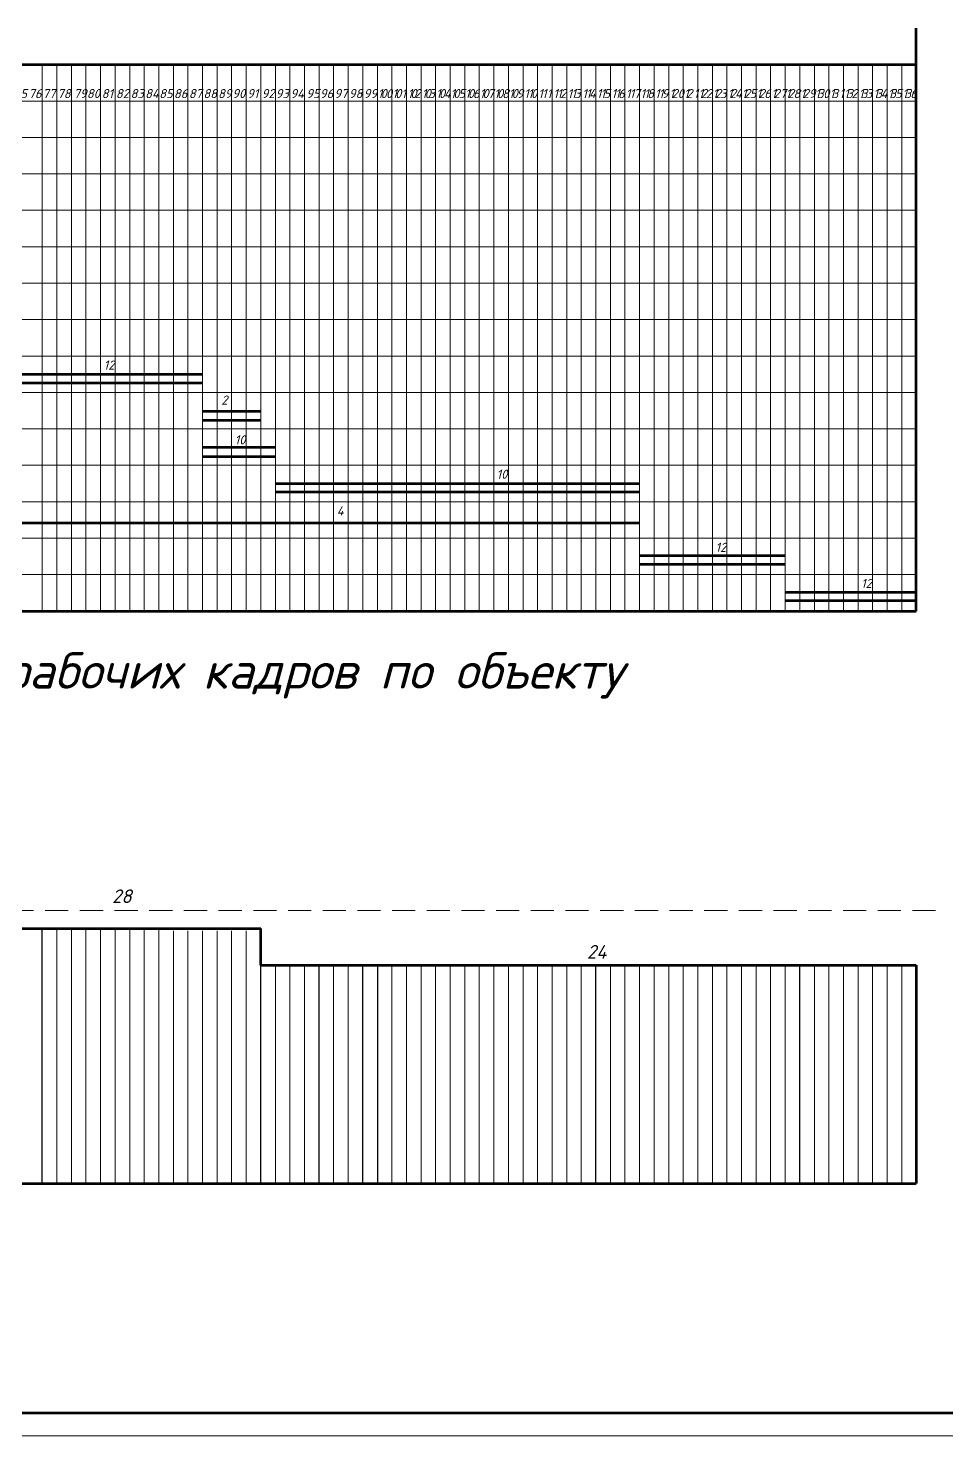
# Model space of a CAD drawing. Header units: millimetres. Extents: x 27137 to 30937, y -4667 to -569.
# Drawn here: x 29825.9 to 30027.7, y -2310.9 to -2001.8 of the extents above; entities that cross this region are included whole.
import ezdxf

# ---------------------------------------------------------------- set-up
doc = ezdxf.new("R2010")
doc.units = ezdxf.units.MM
doc.header["$LTSCALE"] = 0.4
doc.linetypes.add('штриховаяX2', pattern=[38.1, 25.4, -12.7])
doc.styles.get("Standard").update_dxf_attribs({"font": 'isocpeui.ttf', "height": 2.5})

msp = doc.modelspace()

# ---------------------------------------------------------------- linework, layer by layer
at = {"lineweight": 53, "ltscale": 0.5}
for p, q in [((30020.9713, -2081.7984), (30020.9713, -2001.7984)), ((29585.7713, -2009.7984), (30020.9713, -2009.7984)), ((29816.1713, -2077.7942), (29864.1713, -2077.7942)), ((29864.1713, -2079.7213), (29816.1713, -2079.7213)), ((30020.9713, -2129.7984), (30020.9713, -2081.7984)), ((29864.1713, -2085.9035), (29876.9713, -2085.9035)), ((29864.1713, -2087.9035), (29876.9713, -2087.9035)), ((29864.1713, -2093.8327), (29880.1713, -2093.8327)), ((29864.1713, -2095.8327), (29880.1713, -2095.8327)), ((29880.1713, -2101.7942), (29960.1713, -2101.7942)), ((29960.1713, -2103.7213), (29880.1713, -2103.7213)), ((29960.1713, -2110.4929), (29816.1713, -2110.4929)), ((29960.1713, -2117.6342), (29992.1713, -2117.6342)), ((29992.1713, -2119.5612), (29960.1713, -2119.5612)), ((29992.1713, -2125.6342), (30020.9713, -2125.6342)), ((29585.7713, -2129.7984), (30020.9713, -2129.7984)), ((30020.9713, -2127.5612), (29992.1713, -2127.5612)), ((29816.1713, -2199.5311), (29876.9713, -2199.5311)), ((29876.9713, -2207.5374), (29876.9713, -2199.5311)), ((29876.9713, -2207.5311), (29947.3713, -2207.5311)), ((29947.3713, -2207.5311), (30020.9713, -2207.5311)), ((30020.9713, -2207.5311), (30020.9713, -2219.5311)), ((30020.9713, -2219.5311), (30020.9713, -2255.5311)), ((29585.7713, -2255.5311), (30020.9713, -2255.5311))]:
    msp.add_line(p, q, dxfattribs=at)
at = {"lineweight": 15}
for p, q in [((29828.9713, -2081.7984), (29828.9713, -2009.7984)), ((29828.9713, -2009.7984), (29828.9713, -2081.7984)), ((29832.1713, -2009.7984), (29832.1713, -2081.7984)), ((29832.1713, -2081.7984), (29832.1713, -2009.7984)), ((29835.3713, -2081.7984), (29835.3713, -2009.7984)), ((29835.3713, -2009.7984), (29835.3713, -2081.7984)), ((29838.5713, -2009.7984), (29838.5713, -2081.7984)), ((29838.5713, -2081.7984), (29838.5713, -2009.7984)), ((29841.7713, -2081.7984), (29841.7713, -2009.7984)), ((29841.7713, -2009.7984), (29841.7713, -2081.7984)), ((29844.9713, -2009.7984), (29844.9713, -2081.7984)), ((29844.9713, -2081.7984), (29844.9713, -2009.7984)), ((29848.1713, -2081.7984), (29848.1713, -2009.7984)), ((29848.1713, -2009.7984), (29848.1713, -2081.7984)), ((29851.3713, -2009.7984), (29851.3713, -2081.7984)), ((29851.3713, -2081.7984), (29851.3713, -2009.7984)), ((29854.5713, -2081.7984), (29854.5713, -2009.7984)), ((29854.5713, -2009.7984), (29854.5713, -2081.7984)), ((29857.7713, -2009.7984), (29857.7713, -2081.7984)), ((29857.7713, -2081.7984), (29857.7713, -2009.7984)), ((29857.7713, -2081.7984), (29857.7713, -2009.835)), ((29860.9713, -2081.7984), (29860.9713, -2009.7984)), ((29860.9713, -2009.7984), (29860.9713, -2081.7984)), ((29864.1713, -2009.7984), (29864.1713, -2081.7984)), ((29864.1713, -2081.7984), (29864.1713, -2009.7984)), ((29867.3713, -2081.7984), (29867.3713, -2009.7984)), ((29867.3713, -2009.7984), (29867.3713, -2081.7984)), ((29867.3713, -2081.7984), (29867.3713, -2009.835)), ((29870.5713, -2009.7984), (29870.5713, -2081.7984)), ((29870.5713, -2081.7984), (29870.5713, -2009.7984)), ((29873.7713, -2009.7984), (29873.7713, -2081.7984)), ((29876.9713, -2009.7984), (29876.9713, -2081.7984)), ((29876.9713, -2081.7984), (29876.9713, -2009.7984)), ((29880.1713, -2081.7984), (29880.1713, -2009.7984)), ((29880.1713, -2009.7984), (29880.1713, -2081.7984)), ((29883.3713, -2009.7984), (29883.3713, -2081.7984)), ((29886.5713, -2081.7984), (29886.5713, -2009.7984)), ((29886.5713, -2009.7984), (29886.5713, -2081.7984)), ((29889.7713, -2009.7984), (29889.7713, -2081.7984)), ((29889.7713, -2081.7984), (29889.7713, -2009.7984)), ((29892.9713, -2081.7984), (29892.9713, -2009.7984)), ((29892.9713, -2009.7984), (29892.9713, -2081.7984)), ((29896.1713, -2009.7984), (29896.1713, -2081.7984)), ((29896.1713, -2081.7984), (29896.1713, -2009.7984)), ((29899.3713, -2081.7984), (29899.3713, -2009.7984)), ((29899.3713, -2009.7984), (29899.3713, -2081.7984)), ((29902.5713, -2009.7984), (29902.5713, -2081.7984)), ((29902.5713, -2081.7984), (29902.5713, -2009.7984)), ((29905.7713, -2081.7984), (29905.7713, -2009.7984)), ((29905.7713, -2009.7984), (29905.7713, -2081.7984)), ((29908.9713, -2009.7984), (29908.9713, -2081.7984)), ((29908.9713, -2081.7984), (29908.9713, -2009.7984)), ((29912.1713, -2081.7984), (29912.1713, -2009.7984)), ((29912.1713, -2009.7984), (29912.1713, -2081.7984)), ((29915.3713, -2009.7984), (29915.3713, -2081.7984)), ((29915.3713, -2081.7984), (29915.3713, -2009.7984)), ((29918.5713, -2009.7984), (29918.5713, -2081.7984)), ((29921.7713, -2009.7984), (29921.7713, -2081.7984)), ((29921.7713, -2081.7984), (29921.7713, -2009.7984)), ((29921.7713, -2081.7984), (29921.7713, -2009.7984)), ((29924.9713, -2081.7984), (29924.9713, -2009.7984)), ((29924.9713, -2009.7984), (29924.9713, -2081.7984)), ((29928.1713, -2009.7984), (29928.1713, -2081.7984)), ((29931.3713, -2081.7984), (29931.3713, -2009.7984)), ((29931.3713, -2009.7984), (29931.3713, -2081.7984)), ((29931.3713, -2081.7984), (29931.3713, -2009.7984)), ((29934.5713, -2009.7984), (29934.5713, -2081.7984)), ((29934.5713, -2081.7984), (29934.5713, -2009.7984)), ((29937.7713, -2009.7984), (29937.7713, -2081.7984)), ((29937.7713, -2009.7984), (29937.7713, -2081.7984)), ((29940.9713, -2081.7984), (29940.9713, -2009.7984)), ((29944.1713, -2009.7984), (29944.1713, -2081.7984)), ((29947.3713, -2009.7984), (29947.3713, -2081.7984)), ((29947.3713, -2009.7984), (29947.3713, -2081.7984)), ((29950.5713, -2081.7984), (29950.5713, -2009.7984)), ((29953.7713, -2009.7984), (29953.7713, -2081.7984)), ((29956.9713, -2081.7984), (29956.9713, -2009.7984)), ((29956.9713, -2009.7984), (29956.9713, -2081.7984)), ((29960.1713, -2009.7984), (29960.1713, -2081.7984)), ((29960.1713, -2081.7984), (29960.1713, -2009.7984)), ((29963.3713, -2081.7984), (29963.3713, -2009.7984)), ((29963.3713, -2009.7984), (29963.3713, -2081.7984)), ((29966.5713, -2009.7984), (29966.5713, -2081.7984)), ((29966.5713, -2081.7984), (29966.5713, -2009.7984)), ((29969.7713, -2009.7984), (29969.7713, -2081.7984)), ((29972.9713, -2081.7984), (29972.9713, -2009.7984)), ((29972.9713, -2009.7984), (29972.9713, -2081.7984)), ((29976.1713, -2081.7984), (29976.1713, -2009.7984)), ((29976.1713, -2009.7984), (29976.1713, -2081.7984)), ((29976.1713, -2009.7984), (29976.1713, -2081.7984)), ((29976.1713, -2081.7984), (29976.1713, -2009.7984)), ((29979.3713, -2081.7984), (29979.3713, -2009.7984)), ((29979.3713, -2009.7984), (29979.3713, -2081.7984)), ((29982.5713, -2009.7984), (29982.5713, -2081.7984)), ((29985.7713, -2081.7984), (29985.7713, -2009.7984)), ((29985.7713, -2009.7984), (29985.7713, -2081.7984)), ((29985.7713, -2081.7984), (29985.7713, -2009.7984)), ((29988.9713, -2009.7984), (29988.9713, -2081.7984)), ((29988.9713, -2081.7984), (29988.9713, -2009.7984)), ((29992.1713, -2009.7984), (29992.1713, -2081.7984)), ((29992.1713, -2009.7984), (29992.1713, -2081.7984)), ((29995.3713, -2081.7984), (29995.3713, -2009.7984)), ((29998.5713, -2009.7984), (29998.5713, -2081.7984)), ((30001.7713, -2009.7984), (30001.7713, -2081.7984)), ((30001.7713, -2009.7984), (30001.7713, -2081.7984)), ((30004.9713, -2081.7984), (30004.9713, -2009.7984)), ((30008.1713, -2009.7984), (30008.1713, -2081.7984)), ((30011.3713, -2081.7984), (30011.3713, -2009.7984)), ((30011.3713, -2009.7984), (30011.3713, -2081.7984)), ((30014.5713, -2009.7984), (30014.5713, -2081.7984)), ((30014.5713, -2081.7984), (30014.5713, -2009.7984)), ((30017.7713, -2081.7984), (30017.7713, -2009.7984)), ((30017.7713, -2009.7984), (30017.7713, -2081.7984)), ((30020.9713, -2009.7984), (30020.9713, -2081.7984)), ((30020.9713, -2017.7984), (29585.7713, -2017.7984)), ((29585.7713, -2025.7984), (30020.9713, -2025.7984)), ((29585.7713, -2033.7984), (30020.9713, -2033.7984)), ((29405.7713, -2041.7984), (30020.9713, -2041.7984)), ((29585.7713, -2049.7984), (30020.9713, -2049.7984)), ((29585.7713, -2057.7984), (30020.9713, -2057.7984)), ((29585.7713, -2065.7984), (30020.9713, -2065.7984)), ((29585.7713, -2073.7984), (30020.9713, -2073.7984)), ((29841.6745, -2077.7942), (29864.1713, -2077.7942)), ((29864.1713, -2079.7213), (29841.6745, -2079.7213)), ((29585.7713, -2081.7984), (30020.9713, -2081.7984)), ((29585.7713, -2081.7984), (30020.9713, -2081.7984)), ((29828.9713, -2129.7984), (29828.9713, -2081.7984)), ((29828.9713, -2081.7984), (29828.9713, -2129.7984)), ((29832.1713, -2081.7984), (29832.1713, -2129.7984)), ((29832.1713, -2129.7984), (29832.1713, -2081.7984)), ((29835.3713, -2129.7984), (29835.3713, -2081.7984)), ((29835.3713, -2081.7984), (29835.3713, -2129.7984)), ((29838.5713, -2081.7984), (29838.5713, -2129.7984)), ((29838.5713, -2129.7984), (29838.5713, -2081.7984)), ((29841.7713, -2129.7984), (29841.7713, -2081.7984)), ((29841.7713, -2081.7984), (29841.7713, -2129.7984)), ((29844.9713, -2081.7984), (29844.9713, -2129.7984)), ((29844.9713, -2129.7984), (29844.9713, -2081.7984)), ((29848.1713, -2129.7984), (29848.1713, -2081.7984)), ((29848.1713, -2081.7984), (29848.1713, -2129.7984)), ((29851.3713, -2081.7984), (29851.3713, -2129.7984)), ((29851.3713, -2129.7984), (29851.3713, -2081.7984)), ((29854.5713, -2129.7984), (29854.5713, -2081.7984)), ((29854.5713, -2081.7984), (29854.5713, -2129.7984)), ((29857.7713, -2081.7984), (29857.7713, -2129.7984)), ((29857.7713, -2129.7984), (29857.7713, -2081.7984)), ((29857.7713, -2129.7984), (29857.7713, -2081.7984)), ((29860.9713, -2129.7984), (29860.9713, -2081.7984)), ((29860.9713, -2081.7984), (29860.9713, -2129.7984)), ((29864.1713, -2081.7984), (29864.1713, -2129.7984)), ((29864.1713, -2129.7984), (29864.1713, -2081.7984)), ((29867.3713, -2129.7984), (29867.3713, -2081.7984)), ((29867.3713, -2081.7984), (29867.3713, -2129.7984)), ((29867.3713, -2129.7984), (29867.3713, -2081.7984)), ((29870.5713, -2081.7984), (29870.5713, -2129.7984)), ((29870.5713, -2129.7984), (29870.5713, -2081.7984)), ((29873.7713, -2081.7984), (29873.7713, -2129.7984)), ((29876.9713, -2081.7984), (29876.9713, -2129.7984)), ((29876.9713, -2129.7984), (29876.9713, -2081.7984)), ((29880.1713, -2129.7984), (29880.1713, -2081.7984)), ((29880.1713, -2081.7984), (29880.1713, -2129.7984)), ((29883.3713, -2081.7984), (29883.3713, -2129.7984)), ((29886.5713, -2129.7984), (29886.5713, -2081.7984)), ((29886.5713, -2081.7984), (29886.5713, -2129.7984)), ((29889.7713, -2081.7984), (29889.7713, -2129.7984)), ((29889.7713, -2129.7984), (29889.7713, -2081.7984)), ((29892.9713, -2129.7984), (29892.9713, -2081.7984)), ((29892.9713, -2081.7984), (29892.9713, -2129.7984)), ((29896.1713, -2081.7984), (29896.1713, -2129.7984)), ((29896.1713, -2129.7984), (29896.1713, -2081.7984)), ((29899.3713, -2129.7984), (29899.3713, -2081.7984)), ((29899.3713, -2081.7984), (29899.3713, -2129.7984)), ((29902.5713, -2081.7984), (29902.5713, -2129.7984)), ((29902.5713, -2129.7984), (29902.5713, -2081.7984)), ((29905.7713, -2129.7984), (29905.7713, -2081.7984)), ((29905.7713, -2081.7984), (29905.7713, -2129.7984)), ((29908.9713, -2081.7984), (29908.9713, -2129.7984)), ((29908.9713, -2129.7984), (29908.9713, -2081.7984)), ((29912.1713, -2129.7984), (29912.1713, -2081.7984)), ((29912.1713, -2081.7984), (29912.1713, -2129.7984)), ((29915.3713, -2081.7984), (29915.3713, -2129.7984)), ((29915.3713, -2129.7984), (29915.3713, -2081.7984)), ((29918.5713, -2081.7984), (29918.5713, -2129.7984)), ((29921.7713, -2081.7984), (29921.7713, -2129.7984)), ((29921.7713, -2129.7984), (29921.7713, -2081.7984)), ((29921.7713, -2129.7984), (29921.7713, -2081.7984)), ((29924.9713, -2129.7984), (29924.9713, -2081.7984)), ((29924.9713, -2081.7984), (29924.9713, -2129.7984)), ((29928.1713, -2081.7984), (29928.1713, -2129.7984)), ((29931.3713, -2129.7984), (29931.3713, -2081.7984)), ((29931.3713, -2081.7984), (29931.3713, -2129.7984)), ((29931.3713, -2129.7984), (29931.3713, -2081.7984)), ((29934.5713, -2081.7984), (29934.5713, -2129.7984)), ((29934.5713, -2129.7984), (29934.5713, -2081.7984)), ((29937.7713, -2081.7984), (29937.7713, -2129.7984)), ((29937.7713, -2081.7984), (29937.7713, -2129.7984)), ((29940.9713, -2129.7984), (29940.9713, -2081.7984)), ((29944.1713, -2081.7984), (29944.1713, -2129.7984)), ((29947.3713, -2081.7984), (29947.3713, -2129.7984)), ((29947.3713, -2081.7984), (29947.3713, -2129.7984)), ((29950.5713, -2129.7984), (29950.5713, -2081.7984)), ((29953.7713, -2081.7984), (29953.7713, -2129.7984)), ((29956.9713, -2129.7984), (29956.9713, -2081.7984)), ((29956.9713, -2081.7984), (29956.9713, -2129.7984)), ((29960.1713, -2081.7984), (29960.1713, -2129.7984)), ((29960.1713, -2129.7984), (29960.1713, -2081.7984)), ((29963.3713, -2129.7984), (29963.3713, -2081.7984)), ((29963.3713, -2081.7984), (29963.3713, -2129.7984)), ((29966.5713, -2081.7984), (29966.5713, -2129.7984)), ((29966.5713, -2129.7984), (29966.5713, -2081.7984)), ((29969.7713, -2081.7984), (29969.7713, -2129.7984)), ((29972.9713, -2129.7984), (29972.9713, -2081.7984)), ((29972.9713, -2081.7984), (29972.9713, -2129.7984)), ((29976.1713, -2129.7984), (29976.1713, -2081.7984)), ((29976.1713, -2081.7984), (29976.1713, -2129.7984)), ((29976.1713, -2081.7984), (29976.1713, -2129.7984)), ((29976.1713, -2129.7984), (29976.1713, -2081.7984)), ((29979.3713, -2129.7984), (29979.3713, -2081.7984)), ((29979.3713, -2081.7984), (29979.3713, -2129.7984)), ((29982.5713, -2081.7984), (29982.5713, -2129.7984)), ((29985.7713, -2129.7984), (29985.7713, -2081.7984)), ((29985.7713, -2081.7984), (29985.7713, -2129.7984)), ((29985.7713, -2129.7984), (29985.7713, -2081.7984)), ((29988.9713, -2081.7984), (29988.9713, -2129.7984)), ((29988.9713, -2129.7984), (29988.9713, -2081.7984)), ((29992.1713, -2081.7984), (29992.1713, -2129.7984)), ((29992.1713, -2081.7984), (29992.1713, -2129.7984)), ((29995.3713, -2129.7984), (29995.3713, -2081.7984)), ((29998.5713, -2081.7984), (29998.5713, -2129.7984)), ((30001.7713, -2081.7984), (30001.7713, -2129.7984)), ((30001.7713, -2081.7984), (30001.7713, -2129.7984)), ((30004.9713, -2129.7984), (30004.9713, -2081.7984)), ((30008.1713, -2081.7984), (30008.1713, -2129.7984)), ((30011.3713, -2129.7984), (30011.3713, -2081.7984)), ((30011.3713, -2081.7984), (30011.3713, -2129.7984)), ((30014.5713, -2081.7984), (30014.5713, -2129.7984)), ((30014.5713, -2129.7984), (30014.5713, -2081.7984)), ((30017.7713, -2081.7984), (30017.7713, -2129.7984)), ((30017.7713, -2129.7984), (30017.7713, -2081.7984)), ((30020.9713, -2129.7984), (30020.9713, -2081.7984)), ((30020.9713, -2081.7984), (30020.9713, -2129.7984)), ((29585.7713, -2089.7984), (30020.9713, -2089.7984)), ((29585.7713, -2097.7984), (30021.1551, -2097.7984)), ((29928.0745, -2101.7942), (29960.1713, -2101.7942)), ((29960.1713, -2103.7213), (29928.0745, -2103.7213)), ((29585.7713, -2105.7984), (30021.1551, -2105.7984)), ((29585.7713, -2113.7984), (30021.1551, -2113.7984)), ((29585.7713, -2121.7984), (30021.1551, -2121.7984)), ((29828.9713, -2255.5311), (29828.9713, -2199.5311)), ((29832.1713, -2255.5311), (29832.1713, -2199.5311)), ((29835.3713, -2199.5311), (29835.3713, -2255.5311)), ((29835.3713, -2199.5311), (29835.3713, -2255.5311)), ((29838.5713, -2255.5311), (29838.5713, -2199.5311)), ((29838.5713, -2199.5311), (29838.5713, -2255.5311)), ((29841.7713, -2199.5311), (29841.7713, -2255.5311)), ((29841.7713, -2255.5311), (29841.7713, -2199.5311)), ((29844.9713, -2255.5311), (29844.9713, -2199.5311)), ((29844.9713, -2199.5311), (29844.9713, -2255.5311)), ((29848.1713, -2255.5311), (29848.1713, -2199.5311)), ((29851.3713, -2199.5311), (29851.3713, -2255.5311)), ((29854.5713, -2255.5311), (29854.5713, -2199.5311)), ((29857.7713, -2200.0303), (29857.7713, -2255.5311)), ((29860.9713, -2255.5311), (29860.9713, -2200.0303)), ((29864.1713, -2200.0303), (29864.1713, -2255.5311)), ((29867.3713, -2255.5311), (29867.3713, -2200.0303)), ((29870.5713, -2200.0303), (29870.5713, -2255.5311)), ((29873.7713, -2255.5311), (29873.7713, -2200.0303)), ((29876.9713, -2199.5311), (29876.9713, -2255.5311)), ((29880.1713, -2255.5311), (29880.1713, -2207.5374)), ((29883.3713, -2207.5374), (29883.3713, -2255.5311)), ((29883.3713, -2255.5311), (29883.3713, -2207.5374)), ((29886.5713, -2255.5311), (29886.5713, -2207.5311)), ((29892.9713, -2255.5311), (29892.9713, -2207.5311)), ((29896.1713, -2207.5311), (29896.1713, -2255.5311)), ((29899.3713, -2207.5311), (29899.3713, -2255.5311)), ((29905.7713, -2255.5311), (29905.7713, -2207.5311)), ((29908.9713, -2207.5311), (29908.9713, -2255.5311)), ((29912.1713, -2255.5311), (29912.1713, -2207.5311)), ((29915.3713, -2207.5311), (29915.3713, -2255.5311)), ((29918.5713, -2207.5311), (29918.5713, -2255.5311)), ((29921.7713, -2207.5311), (29921.7713, -2255.5311)), ((29924.9713, -2255.5311), (29924.9713, -2207.5311)), ((29928.1713, -2207.5311), (29928.1713, -2255.5311)), ((29931.3713, -2255.5311), (29931.3713, -2207.5311)), ((29934.5713, -2207.5311), (29934.5713, -2255.5311)), ((29937.7713, -2255.5311), (29937.7713, -2207.5311)), ((29940.9713, -2207.5311), (29940.9713, -2255.5311)), ((29944.1713, -2207.5311), (29944.1713, -2255.5311)), ((29947.3713, -2207.5311), (29947.3713, -2255.5311)), ((29950.5713, -2255.5311), (29950.5713, -2207.5311)), ((29953.7713, -2207.5311), (29953.7713, -2255.5311)), ((29956.9713, -2255.5311), (29956.9713, -2207.5311)), ((29960.1713, -2207.5311), (29960.1713, -2255.5311)), ((29963.3713, -2207.5311), (29963.3713, -2255.5311)), ((29966.5713, -2207.5311), (29966.5713, -2255.5311)), ((29969.7713, -2255.5311), (29969.7713, -2207.5311)), ((29972.9713, -2207.5311), (29972.9713, -2255.5311)), ((29976.1713, -2255.5311), (29976.1713, -2207.5311)), ((29979.3713, -2207.5311), (29979.3713, -2255.5311)), ((29979.3713, -2255.5311), (29979.3713, -2207.5311)), ((29982.5713, -2255.5311), (29982.5713, -2207.5311)), ((29985.7713, -2207.5311), (29985.7713, -2255.5311)), ((29988.9713, -2255.5311), (29988.9713, -2207.5311)), ((29988.9713, -2255.5311), (29988.9713, -2207.5311)), ((29992.1713, -2207.5311), (29992.1713, -2255.5311)), ((29995.3713, -2207.5311), (29995.3713, -2255.5311)), ((29998.5713, -2207.5311), (29998.5713, -2255.5311)), ((30001.7713, -2255.5311), (30001.7713, -2207.5311)), ((30004.9713, -2207.5311), (30004.9713, -2255.5311)), ((30008.1713, -2255.5311), (30008.1713, -2207.5311)), ((30011.3713, -2207.5311), (30011.3713, -2255.5311)), ((30014.5713, -2207.5311), (30014.5713, -2255.5311)), ((30017.7713, -2207.5311), (30017.7713, -2255.5311)), ((30020.9713, -2207.5311), (30020.9713, -2255.5311)), ((30020.9713, -2255.5311), (30020.9713, -2219.5311)), ((29848.1713, -2230.5311), (29848.1713, -2255.5311)), ((29848.1713, -2255.5311), (29848.1713, -2230.5311)), ((29851.3713, -2255.5311), (29851.3713, -2230.5311)), ((29854.5713, -2230.5311), (29854.5713, -2255.5311)), ((29857.7713, -2255.5311), (29857.7713, -2230.5311)), ((29860.9713, -2230.5311), (29860.9713, -2255.5311)), ((29864.1713, -2230.5311), (29864.1713, -2255.5311)), ((29867.3713, -2230.5311), (29867.3713, -2255.5311)), ((29870.5713, -2255.5311), (29870.5713, -2230.5311)), ((29873.7713, -2230.5311), (29873.7713, -2255.5311)), ((29876.9713, -2255.5311), (29876.9713, -2230.5311)), ((29880.1713, -2230.5311), (29880.1713, -2255.5311)), ((29883.3713, -2255.5311), (29883.3713, -2230.5311)), ((29886.5713, -2230.5311), (29886.5713, -2255.5311)), ((29889.7713, -2255.5311), (29889.7713, -2230.5311)), ((29892.9713, -2230.5311), (29892.9713, -2255.5311)), ((29896.1713, -2255.5311), (29896.1713, -2230.5311)), ((29944.1713, -2230.5311), (29944.1713, -2255.5311)), ((29944.1713, -2255.5311), (29944.1713, -2230.5311)), ((29947.3713, -2230.5311), (29947.3713, -2255.5311)), ((29947.3713, -2255.5311), (29947.3713, -2230.5311)), ((29979.3713, -2230.5311), (29979.3713, -2255.5311)), ((29979.3713, -2255.5311), (29979.3713, -2230.5311)), ((29982.5713, -2255.5311), (29982.5713, -2230.5311)), ((29982.5713, -2230.5311), (29982.5713, -2255.5311)), ((29985.7713, -2230.5311), (29985.7713, -2255.5311)), ((29985.7713, -2255.5311), (29985.7713, -2230.5311)), ((29988.9713, -2255.5311), (29988.9713, -2230.5311)), ((29988.9713, -2230.5311), (29988.9713, -2255.5311)), ((29992.1713, -2230.5311), (29992.1713, -2255.5311)), ((29992.1713, -2255.5311), (29992.1713, -2230.5311)), ((29995.3713, -2255.5311), (29995.3713, -2230.5311))]:
    msp.add_line(p, q, dxfattribs=at)
at = {"color": 0, "lineweight": 15}
for p, q in [((29918.5713, -2081.7984), (29918.5713, -2009.7984)), ((29928.1713, -2081.7984), (29928.1713, -2009.7984)), ((29940.9713, -2009.7984), (29940.9713, -2081.7984)), ((29950.5713, -2009.7984), (29950.5713, -2081.7984)), ((29972.9713, -2081.7984), (29972.9713, -2009.7984)), ((29982.5713, -2081.7984), (29982.5713, -2009.7984)), ((29995.3713, -2009.7984), (29995.3713, -2081.7984)), ((30004.9713, -2009.7984), (30004.9713, -2081.7984)), ((29918.5713, -2129.7984), (29918.5713, -2081.7984)), ((29928.1713, -2129.7984), (29928.1713, -2081.7984)), ((29940.9713, -2081.7984), (29940.9713, -2129.7984)), ((29950.5713, -2081.7984), (29950.5713, -2129.7984)), ((29972.9713, -2129.7984), (29972.9713, -2081.7984)), ((29982.5713, -2129.7984), (29982.5713, -2081.7984)), ((29995.3713, -2081.7984), (29995.3713, -2129.7984)), ((30004.9713, -2081.7984), (30004.9713, -2129.7984))]:
    msp.add_line(p, q, dxfattribs=at)
at = {"lineweight": 15, "ltscale": 0.5}
for p, q in [((29828.9713, -2062.7728), (29828.9713, -2081.7984)), ((29828.9713, -2081.7984), (29828.9713, -2129.7984))]:
    msp.add_line(p, q, dxfattribs=at)
at = {"linetype": 'штриховаяX2', "lineweight": 15, "ltscale": 0.5}
msp.add_line((29585.7713, -2195.5311), (30027.414, -2195.5311), dxfattribs=at)
at = {"ltscale": 0.5}
for p, q in [((29816.1713, -2199.5311), (29828.9713, -2199.5311)), ((29816.1713, -2199.5311), (29876.9713, -2199.5311)), ((29828.9713, -2255.5311), (29828.9713, -2199.5311)), ((29828.9713, -2255.5311), (29828.9713, -2199.5311)), ((29876.9713, -2255.5311), (29876.9713, -2207.5311)), ((29876.9713, -2207.5311), (29880.259, -2207.5311)), ((29886.5713, -2207.5311), (29947.3713, -2207.5311)), ((29889.7713, -2255.5311), (29889.7713, -2207.5311)), ((29899.3713, -2255.5311), (29899.3713, -2207.5311)), ((29902.5713, -2207.5311), (29902.5713, -2255.5311)), ((29947.3713, -2207.5311), (30020.9713, -2207.5311)), ((29950.5713, -2255.5311), (29950.5713, -2207.5311)), ((29995.3713, -2255.5311), (29995.3713, -2207.5311)), ((29889.7713, -2255.5311), (29889.7713, -2229.5311))]:
    msp.add_line(p, q, dxfattribs=at)
at = {"color": 7, "lineweight": 15}
msp.add_lwpolyline([(29377.2396, -2310.9131), (30218.2396, -2310.9131), (30218.2396, -1716.9131), (29377.2396, -1716.9131)], close=True, dxfattribs=at)
at = {"lineweight": 15, "const_width": 0.6}
msp.add_lwpolyline([(29397.2396, -2305.9131), (30213.2396, -2305.9131), (30213.2396, -1721.9131), (29397.2396, -1721.9131)], close=True, dxfattribs=at)
msp.add_lwpolyline([(29397.2396, -1721.9131), (30213.2396, -1721.9131), (30213.2396, -2305.9131), (29397.2396, -2305.9131)], dxfattribs=at)

# ---------------------------------------------------------------- texts
at = {"lineweight": 15, "attachment_point": 1}
for s, width, gutter_width, insert, char_height in [('75', 8.923798, 12.5, (29822.7694, -2015.1644), 2), ('76', 8.923798, 12.5, (29825.9546, -2015.1644), 2), ('77', 8.923798, 12.5, (29829.0437, -2015.1644), 2), ('78', 8.923798, 12.5, (29832.2825, -2015.1644), 2), ('79', 8.923798, 12.5, (29835.8656, -2015.1644), 2), ('80', 8.923798, 12.5, (29838.7592, -2015.1644), 2), ('81', 8.923798, 12.5, (29842.0125, -2015.1644), 2), ('82', 8.923798, 12.5, (29845.1245, -2015.1644), 2), ('83', 8.923798, 12.5, (29848.3694, -2015.1644), 2), ('84', 8.923798, 12.5, (29851.5546, -2015.1644), 2), ('85', 8.923798, 12.5, (29854.6437, -2015.1644), 2), ('86', 8.923798, 12.5, (29857.8825, -2015.1644), 2), ('87', 8.923798, 12.5, (29861.1536, -2015.1644), 2), ('88', 8.923798, 12.5, (29864.3592, -2015.1644), 2), ('89', 8.923798, 12.5, (29867.5708, -2015.1644), 2), ('90', 8.923798, 12.5, (29870.7245, -2015.1644), 2), ('91', 8.923798, 12.5, (29873.9694, -2015.1644), 2), ('92', 8.923798, 12.5, (29877.1546, -2015.1644), 2), ('93', 8.923798, 12.5, (29880.2437, -2015.1644), 2), ('94', 8.923798, 12.5, (29883.4825, -2015.1644), 2), ('95', 8.923798, 12.5, (29886.9654, -2015.1644), 2), ('96', 8.923798, 12.5, (29889.9592, -2015.1644), 2), ('97', 8.923798, 12.5, (29893.1337, -2015.1644), 2), ('98', 8.923798, 12.5, (29896.3245, -2015.1644), 2), ('99', 8.923798, 12.5, (29899.5694, -2015.1644), 2), ('1', 8.923798, 12.5, (29902.6675, -2015.1644), 2), ('0', 8.923798, 12.5, (29903.2806, -2015.1644), 2), ('0', 8.923798, 12.5, (29904.4808, -2015.1644), 2), ('1', 8.923798, 12.5, (29905.8712, -2015.1644), 2), ('0', 8.923798, 12.5, (29906.4843, -2015.1644), 2), ('1', 8.923798, 12.5, (29907.8745, -2015.1644), 2), ('1', 8.923798, 12.5, (29909.2321, -2015.1644), 2), ('0', 8.923798, 12.5, (29909.8452, -2015.1644), 2), ('2', 8.923798, 12.5, (29910.7118, -2015.1644), 2), ('1', 8.923798, 12.5, (29912.3369, -2015.1644), 2), ('0', 8.923798, 12.5, (29912.95, -2015.1644), 2), ('3', 8.923798, 12.5, (29913.8166, -2015.1644), 2), ('1', 8.923798, 12.5, (29915.4756, -2015.1644), 2), ('0', 8.923798, 12.5, (29916.0887, -2015.1644), 2), ('4', 8.923798, 12.5, (29917.2094, -2015.1644), 2), ('1', 8.923798, 12.5, (29918.6526, -2015.1644), 2), ('0', 8.923798, 12.5, (29919.2658, -2015.1644), 2), ('5', 8.923798, 12.5, (29920.3865, -2015.1644), 2), ('1', 8.923798, 12.5, (29921.8426, -2015.1644), 2), ('0', 8.923798, 12.5, (29922.4557, -2015.1644), 2), ('6', 8.923798, 12.5, (29923.5764, -2015.1644), 2), ('1', 8.923798, 12.5, (29925.0549, -2015.1644), 2), ('0', 8.923798, 12.5, (29925.668, -2015.1644), 2), ('7', 8.923798, 12.5, (29926.7887, -2015.1644), 2), ('1', 8.923798, 12.5, (29928.2476, -2015.1644), 2), ('0', 8.923798, 12.5, (29928.8607, -2015.1644), 2), ('8', 8.923798, 12.5, (29929.9814, -2015.1644), 2), ('1', 8.923798, 12.5, (29931.4495, -2015.1644), 2), ('0', 8.923798, 12.5, (29932.0626, -2015.1644), 2), ('9', 8.923798, 12.5, (29933.1833, -2015.1644), 2), ('1', 8.923798, 12.5, (29934.8299, -2015.1644), 2), ('1', 8.923798, 12.5, (29935.6658, -2015.1644), 2), ('0', 8.923798, 12.5, (29936.3095, -2015.1644), 2), ('1', 8.923798, 12.5, (29937.9254, -2015.1644), 2), ('1', 8.923798, 12.5, (29938.7614, -2015.1644), 2), ('1', 8.923798, 12.5, (29939.826, -2015.1644), 2), ('1', 8.923798, 12.5, (29941.2246, -2015.1644), 2), ('1', 8.923798, 12.5, (29942.0606, -2015.1644), 2), ('2', 8.923798, 12.5, (29942.7043, -2015.1644), 2), ('1', 8.923798, 12.5, (29944.3461, -2015.1644), 2), ('1', 8.923798, 12.5, (29945.182, -2015.1644), 2), ('3', 8.923798, 12.5, (29945.8257, -2015.1644), 2), ('1', 8.923798, 12.5, (29947.5841, -2015.1644), 2), ('1', 8.923798, 12.5, (29948.4201, -2015.1644), 2), ('4', 8.923798, 12.5, (29949.0638, -2015.1644), 2), ('1', 8.923798, 12.5, (29950.7612, -2015.1644), 2), ('1', 8.923798, 12.5, (29951.5971, -2015.1644), 2), ('5', 8.923798, 12.5, (29952.2408, -2015.1644), 2), ('1', 8.923798, 12.5, (29953.9832, -2015.1644), 2), ('1', 8.923798, 12.5, (29954.8191, -2015.1644), 2), ('6', 8.923798, 12.5, (29955.4628, -2015.1644), 2), ('1', 8.923798, 12.5, (29957.1775, -2015.1644), 2), ('1', 8.923798, 12.5, (29958.0135, -2015.1644), 2), ('7', 8.923798, 12.5, (29958.8869, -2015.1644), 2), ('1', 8.923798, 12.5, (29960.3621, -2015.1644), 2), ('1', 8.923798, 12.5, (29961.198, -2015.1644), 2), ('8', 8.923798, 12.5, (29961.8417, -2015.1644), 2), ('1', 8.923798, 12.5, (29963.5614, -2015.1644), 2), ('1', 8.923798, 12.5, (29964.3973, -2015.1644), 2), ('9', 8.923798, 12.5, (29965.041, -2015.1644), 2), ('1', 8.923798, 12.5, (29966.7403, -2015.1644), 2), ('2', 8.923798, 12.5, (29967.2167, -2015.1644), 2), ('0', 8.923798, 12.5, (29968.5395, -2015.1644), 2), ('1', 8.923798, 12.5, (29969.9403, -2015.1644), 2), ('2', 8.923798, 12.5, (29970.4167, -2015.1644), 2), ('1', 8.923798, 12.5, (29972.0716, -2015.1644), 2), ('1', 8.923798, 12.5, (29973.1403, -2015.1644), 2), ('2', 8.923798, 12.5, (29973.6167, -2015.1644), 2), ('2', 8.923798, 12.5, (29974.7187, -2015.1644), 2), ('1', 8.923798, 12.5, (29976.2509, -2015.1644), 2), ('2', 8.923798, 12.5, (29976.7273, -2015.1644), 2), ('3', 8.923798, 12.5, (29977.8876, -2015.1644), 2), ('1', 8.923798, 12.5, (29979.5403, -2015.1644), 2), ('2', 8.923798, 12.5, (29980.0167, -2015.1644), 2), ('4', 8.923798, 12.5, (29981.1575, -2015.1644), 2), ('1', 8.923798, 12.5, (29982.6507, -2015.1644), 2), ('2', 8.923798, 12.5, (29983.1271, -2015.1644), 2), ('5', 8.923798, 12.5, (29984.3511, -2015.1644), 2), ('1', 8.923798, 12.5, (29985.8507, -2015.1644), 2), ('2', 8.923798, 12.5, (29986.3271, -2015.1644), 2), ('6', 8.923798, 12.5, (29987.5731, -2015.1644), 2), ('1', 8.923798, 12.5, (29989.1403, -2015.1644), 2), ('2', 8.923798, 12.5, (29989.6167, -2015.1644), 2), ('7', 8.923798, 12.5, (29990.9972, -2015.1644), 2), ('1', 8.923798, 12.5, (29992.2669, -2015.1644), 2), ('2', 8.923798, 12.5, (29992.7433, -2015.1644), 2), ('8', 8.923798, 12.5, (29993.9764, -2015.1644), 2), ('1', 8.923798, 12.5, (29995.5403, -2015.1644), 2), ('2', 8.923798, 12.5, (29996.0167, -2015.1644), 2), ('9', 8.923798, 12.5, (29997.355, -2015.1644), 2), ('1', 8.923798, 12.5, (29998.7403, -2015.1644), 2), ('3', 8.923798, 12.5, (29999.2167, -2015.1644), 2), ('0', 8.923798, 12.5, (30000.5081, -2015.1644), 2), ('1', 8.923798, 12.5, (30001.9403, -2015.1644), 2), ('3', 8.923798, 12.5, (30002.4167, -2015.1644), 2), ('1', 8.923798, 12.5, (30004.0624, -2015.1644), 2), ('1', 8.923798, 12.5, (30005.0989, -2015.1644), 2), ('3', 8.923798, 12.5, (30005.6167, -2015.1644), 2), ('2', 8.923798, 12.5, (30006.7096, -2015.1644), 2), ('1', 8.923798, 12.5, (30008.3403, -2015.1644), 2), ('3', 8.923798, 12.5, (30008.8167, -2015.1644), 2), ('3', 8.923798, 12.5, (30009.8785, -2015.1644), 2), ('1', 8.923798, 12.5, (30011.5403, -2015.1644), 2), ('3', 8.923798, 12.5, (30012.0167, -2015.1644), 2), ('4', 8.923798, 12.5, (30013.1484, -2015.1644), 2), ('1', 8.923798, 12.5, (30014.7349, -2015.1644), 2), ('3', 8.923798, 12.5, (30015.1048, -2015.1644), 2), ('5', 8.923798, 12.5, (30016.3134, -2015.1644), 2), ('1', 8.923798, 12.5, (30017.9349, -2015.1644), 2), ('3', 8.923798, 12.5, (30018.4114, -2015.1644), 2), ('6', 8.923798, 12.5, (30019.6726, -2015.1644), 2), ('12', 8.923798, 12.5, (29842.4538, -2074.7767), 2), ('2', 8.923798, 12.5, (29868.2965, -2082.4627), 2), ('10', 8.923798, 12.5, (29871.2416, -2091.1943), 2), ('10', 8.923798, 12.5, (29928.7745, -2098.7469), 2), ('4', 8.923798, 12.5, (29893.6701, -2106.7939), 2), ('12', 8.923798, 12.5, (29976.8512, -2114.7966), 2), ('12', 8.923798, 12.5, (30008.8363, -2122.7254), 2), ('\\pi29.00103;{\\fISOCPEUR|b0|i1|c204|p34;График движения рабочих кадров по объекту }', 280.652418, 5, (29694.6058, -2138.8307), 8), ('{\\H0.75x;28}', 15, 12.5, (29844.2931, -2190.919), 4), ('{\\H0.75x;24}', 15, 12.5, (29948.6169, -2203.1261), 4)]:
    msp.add_mtext_dynamic_manual_height_columns(s, width=width, gutter_width=gutter_width, heights=[0], dxfattribs=dict(at, insert=insert, char_height=char_height))

doc.saveas('drawing.dxf')
